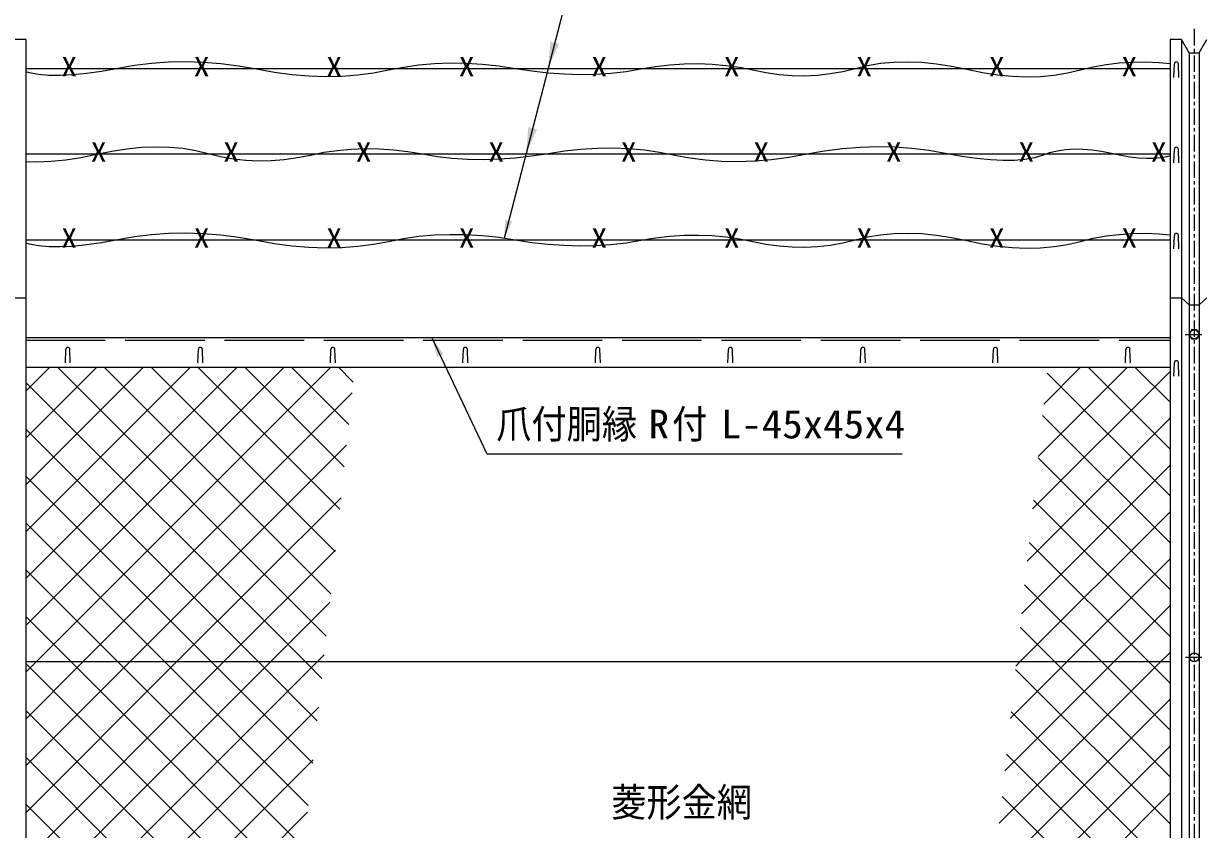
# Model space of a CAD drawing. Units: millimetres, scale not verified. Extents: x -4455 to 4455, y -3150 to 3150.
# Drawn here: x -3192 to -1412, y 373 to 1590 of the extents above; entities that cross this region are included whole.
import ezdxf
from ezdxf.enums import TextEntityAlignment as Align

# ---------------------------------------------------------------- set-up
doc = ezdxf.new("R2010")
doc.units = ezdxf.units.MM
doc.header["$LTSCALE"] = 20
doc.linetypes.add('DASHED', pattern=[7.5, 6, -1.5])
doc.linetypes.add('USER1', pattern=[2, 1.25, -0.25, 0.25, -0.25])
for name, color, linetype, lineweight in [('0-0_1部材', 3, 'Continuous', 18), ('0-2_6文字', 3, 'Continuous', 18), ('0-5_8部品', 3, 'Continuous', 18), ('0-6_0', 3, 'Continuous', 18), ('0-8_2網', 4, 'Continuous', 18), ('0-B_中心線', 1, 'USER1', 18)]:
    doc.layers.add(name, color=color, linetype=linetype, lineweight=lineweight)
doc.styles.add('ＭＳ ゴシック', font='')
doc.styles.get('ＭＳ ゴシック').set_extended_font_data('MS Gothic')

msp = doc.modelspace()

# ---------------------------------------------------------------- linework, layer by layer
at = {"layer": '0-0_1部材', "color": 7}
for p, q in [((-3189.12, 1565.43), (-3206.62, 1565.43)), ((-3189.12, 1565.43), (-3189.12, -684.29)), ((-1462.12, 1565.43), (-1462.12, -684.29)), ((-1444.62, 1565.43), (-1462.12, 1565.43)), ((-1433.12, 1545.43), (-1444.62, 1565.43)), ((-1418.12, 1545.43), (-1406.62, 1565.43)), ((-1433.12, 1545.43), (-1418.12, 1545.43)), ((-3206.62, 1175.71), (-3189.12, 1175.71)), ((-1462.12, 1175.71), (-1444.62, 1175.71)), ((-1433.12, 1165), (-1444.62, 1175.71)), ((-1418.12, 1165), (-1406.62, 1175.71)), ((-1433.12, 1165), (-1418.12, 1165)), ((-3189.12, 1115.71), (-1462.12, 1115.71)), ((-3189.12, 1070.71), (-1462.12, 1070.71))]:
    msp.add_line(p, q, dxfattribs=at)
at = {"layer": '0-0_1部材'}
for p, q in [((-1444.62, 1565.43), (-1444.62, -684.29)), ((-1433.12, 1545.43), (-1433.12, -684.29)), ((-1418.12, 1545.43), (-1418.12, -684.29)), ((-3129.37, 1077.21), (-3128.62, 1097.71)), ((-3121.87, 1077.21), (-3122.62, 1097.71)), ((-2929.37, 1077.21), (-2928.62, 1097.71)), ((-2921.87, 1077.21), (-2922.62, 1097.71)), ((-2729.37, 1077.21), (-2728.62, 1097.71)), ((-2721.87, 1077.21), (-2722.62, 1097.71)), ((-2529.37, 1077.21), (-2528.62, 1097.71)), ((-2521.87, 1077.21), (-2522.62, 1097.71)), ((-2329.37, 1077.21), (-2328.62, 1097.71)), ((-2321.87, 1077.21), (-2322.62, 1097.71)), ((-2129.37, 1077.21), (-2128.62, 1097.71)), ((-2121.87, 1077.21), (-2122.62, 1097.71)), ((-1929.37, 1077.21), (-1928.62, 1097.71)), ((-1921.87, 1077.21), (-1922.62, 1097.71)), ((-1729.37, 1077.21), (-1728.62, 1097.71)), ((-1721.87, 1077.21), (-1722.62, 1097.71)), ((-1529.37, 1077.21), (-1528.62, 1097.71)), ((-1521.87, 1077.21), (-1522.62, 1097.71)), ((-1462.12, 625.71), (-3189.12, 625.71))]:
    msp.add_line(p, q, dxfattribs=at)
at = {"layer": '0-0_1部材', "color": 1}
for p, q in [((-3189.12, 1521.71), (-1462.12, 1521.71)), ((-1478.66, 1530.88), (-1462.12, 1529.31)), ((-3189.12, 1392.86), (-1462.12, 1392.86)), ((-1478.66, 1272.12), (-1462.12, 1270.55)), ((-3189.12, 1262.96), (-1462.12, 1262.96))]:
    msp.add_line(p, q, dxfattribs=at)
at = {"layer": '0-0_1部材', "color": 1, "linetype": 'DASHED'}
msp.add_line((-3189.12, 1111.71), (-1462.12, 1111.71), dxfattribs=at)
at = {"layer": '0-0_1部材', "color": 1}
for points in [[(-3189.12, 1517.21), (-3183.88, 1515.6), (-3170.08, 1513.07), (-3154.53, 1511.71), (-3137.22, 1511.52), (-3118.15, 1512.5), (-3097.33, 1514.64), (-3074.76, 1517.95), (-3050.42, 1522.42), (-3025.09, 1526.83), (-2999.51, 1529.93), (-2973.67, 1531.72), (-2947.59, 1532.21), (-2921.26, 1531.39), (-2894.68, 1529.26), (-2867.85, 1525.83), (-2840.78, 1521.09), (-2813.86, 1516.35), (-2787.52, 1512.9), (-2761.76, 1510.75), (-2736.57, 1509.9), (-2711.95, 1510.35), (-2687.91, 1512.1), (-2664.45, 1515.15), (-2641.56, 1519.49), (-2618.79, 1523.9), (-2595.7, 1527.13), (-2572.29, 1529.19), (-2548.55, 1530.08), (-2524.49, 1529.79), (-2500.1, 1528.33), (-2475.38, 1525.7), (-2450.34, 1521.89), (-2425.33, 1518.03), (-2400.69, 1515.25), (-2376.42, 1513.54), (-2352.53, 1512.9), (-2329.02, 1513.34), (-2305.88, 1514.85), (-2283.11, 1517.43)], [(-2283.11, 1517.43), (-2260.73, 1521.09), (-2238.66, 1524.74), (-2216.87, 1527.28), (-2195.36, 1528.73), (-2174.12, 1529.08), (-2153.15, 1528.33), (-2132.46, 1526.48), (-2112.05, 1523.54), (-2091.91, 1519.49), (-2072, 1515.51), (-2052.26, 1512.75), (-2032.69, 1511.21), (-2013.3, 1510.9), (-1994.09, 1511.81), (-1975.05, 1513.95), (-1956.19, 1517.31), (-1937.5, 1521.89), (-1918.58, 1526.41), (-1899.04, 1529.6), (-1878.88, 1531.46), (-1858.09, 1531.98), (-1836.68, 1531.16), (-1814.64, 1529), (-1791.97, 1525.52), (-1768.68, 1520.69), (-1745.36, 1515.87), (-1722.58, 1512.38), (-1700.35, 1510.22), (-1678.67, 1509.4), (-1657.55, 1509.92), (-1636.97, 1511.78), (-1616.94, 1514.97), (-1597.47, 1519.49), (-1578.17, 1524.14), (-1558.66, 1527.68), (-1538.96, 1530.13), (-1519.06, 1531.48), (-1498.96, 1531.73), (-1478.66, 1530.88)], [(-3036.61, 1400.15), (-3059.28, 1396.66), (-3082.57, 1391.84), (-3105.89, 1387.01), (-3128.67, 1383.52), (-3150.9, 1381.37), (-3172.57, 1380.55), (-3189.12, 1380.96)], [(-2186.8, 1386.3), (-2209.69, 1390.64), (-2232.45, 1395.05), (-2255.54, 1398.28), (-2278.96, 1400.34), (-2302.7, 1401.23), (-2326.76, 1400.94), (-2351.15, 1399.48), (-2375.87, 1396.84), (-2400.91, 1393.04), (-2425.92, 1389.18), (-2450.56, 1386.39), (-2474.83, 1384.68), (-2498.72, 1384.05), (-2522.23, 1384.48), (-2545.37, 1386), (-2568.13, 1388.58), (-2590.52, 1392.24), (-2612.59, 1395.88), (-2634.38, 1398.43), (-2655.89, 1399.88), (-2677.13, 1400.23), (-2698.09, 1399.48), (-2718.78, 1397.63), (-2739.2, 1394.68), (-2759.34, 1390.64), (-2779.25, 1386.66), (-2798.99, 1383.9), (-2818.56, 1382.36), (-2837.94, 1382.05), (-2857.16, 1382.96), (-2876.2, 1385.1), (-2895.06, 1388.45), (-2913.75, 1393.04), (-2932.67, 1397.56), (-2952.2, 1400.75), (-2972.37, 1402.61), (-2993.16, 1403.12), (-3014.57, 1402.31), (-3036.61, 1400.15)], [(-1462.12, 1389.95), (-1466.89, 1388.55), (-1476.28, 1386.85), (-1486.54, 1385.95), (-1497.66, 1385.86), (-1509.63, 1386.56), (-1522.47, 1388.07), (-1536.17, 1390.38), (-1550.72, 1393.49), (-1565.47, 1396.52), (-1579.74, 1398.57), (-1593.53, 1399.65), (-1606.85, 1399.76), (-1619.69, 1398.89), (-1632.04, 1397.04), (-1643.93, 1394.23), (-1655.33, 1390.44), (-1667.37, 1386.75), (-1681.17, 1384.22), (-1696.72, 1382.86), (-1714.03, 1382.67), (-1733.09, 1383.65), (-1753.92, 1385.79), (-1776.49, 1389.1), (-1800.82, 1393.57), (-1826.16, 1397.98), (-1851.74, 1401.08), (-1877.57, 1402.87), (-1903.66, 1403.36), (-1929.99, 1402.54), (-1956.57, 1400.41), (-1983.4, 1396.98), (-2010.47, 1392.24), (-2037.39, 1387.49), (-2063.73, 1384.05), (-2089.49, 1381.9), (-2114.68, 1381.05), (-2139.3, 1381.5), (-2163.34, 1383.25), (-2186.8, 1386.3)], [(-3189.12, 1258.45), (-3183.88, 1256.84), (-3170.08, 1254.32), (-3154.53, 1252.96), (-3137.22, 1252.77), (-3118.15, 1253.74), (-3097.33, 1255.88), (-3074.76, 1259.19), (-3050.42, 1263.67), (-3025.09, 1268.07), (-2999.51, 1271.17), (-2973.67, 1272.97), (-2947.59, 1273.45), (-2921.26, 1272.63), (-2894.68, 1270.51), (-2867.85, 1267.07), (-2840.78, 1262.33), (-2813.86, 1257.59), (-2787.52, 1254.14), (-2761.76, 1252), (-2736.57, 1251.15), (-2711.95, 1251.6), (-2687.91, 1253.35), (-2664.45, 1256.39), (-2641.56, 1260.74), (-2618.79, 1265.14), (-2595.7, 1268.38), (-2572.29, 1270.44), (-2548.55, 1271.32), (-2524.49, 1271.04), (-2500.1, 1269.57), (-2475.38, 1266.94), (-2450.34, 1263.13), (-2425.33, 1259.28), (-2400.69, 1256.49), (-2376.42, 1254.78), (-2352.53, 1254.14), (-2329.02, 1254.58), (-2305.88, 1256.09), (-2283.11, 1258.68)], [(-2283.11, 1258.68), (-2260.73, 1262.33), (-2238.66, 1265.98), (-2216.87, 1268.53), (-2195.36, 1269.97), (-2174.12, 1270.32), (-2153.15, 1269.57), (-2132.46, 1267.73), (-2112.05, 1264.78), (-2091.91, 1260.74), (-2072, 1256.75), (-2052.26, 1253.99), (-2032.69, 1252.46), (-2013.3, 1252.15), (-1994.09, 1253.06), (-1975.05, 1255.19), (-1956.19, 1258.55), (-1937.5, 1263.13), (-1918.58, 1267.66), (-1899.04, 1270.85), (-1878.88, 1272.7), (-1858.09, 1273.22), (-1836.68, 1272.4), (-1814.64, 1270.25), (-1791.97, 1266.76), (-1768.68, 1261.93), (-1745.36, 1257.11), (-1722.58, 1253.62), (-1700.35, 1251.47), (-1678.67, 1250.65), (-1657.55, 1251.17), (-1636.97, 1253.02), (-1616.94, 1256.21), (-1597.47, 1260.74), (-1578.17, 1265.38), (-1558.66, 1268.93), (-1538.96, 1271.37), (-1519.06, 1272.72), (-1498.96, 1272.97), (-1478.66, 1272.12)]]:
    msp.add_lwpolyline(points, dxfattribs=at)
at = {"layer": '0-0_1部材'}
for centre in [(-3125.62, 1097.71), (-2925.62, 1097.71), (-2725.62, 1097.71), (-2525.62, 1097.71), (-2325.62, 1097.71), (-2125.62, 1097.71), (-1925.62, 1097.71), (-1725.62, 1097.71), (-1525.62, 1097.71)]:
    msp.add_arc(centre, 3, 0, 180, dxfattribs=at)
at = {"layer": '0-2_6文字', "color": 7}
msp.add_line((-2492.81, 939.22), (-2575.44, 1113.77), dxfattribs=at)
at = {"layer": '0-2_6文字', "color": 1}
msp.add_line((-1866.37, 939.22), (-2492.81, 939.22), dxfattribs=at)
at = {"layer": '0-2_6文字', "color": 7}
msp.add_lwpolyline([(-1649.79, 1650.6), (-2367.56, 1650.6), (-2467.23, 1264.89)], dxfattribs=at)
at = {"layer": '0-2_6文字', "color": 1}
for points in [[(-2384.4, 1558.77), (-2397.31, 1562.11), (-2400.86, 1521.71)], [(-2417.7, 1429.92), (-2430.61, 1433.26), (-2434.16, 1392.86)]]:
    msp.add_solid(points, dxfattribs=at)
at = {"layer": '0-2_6文字', "color": 7}
for points in [[(-2467.73, 1262.96), (-2465.27, 1293.31), (-2455.18, 1290.7)], [(-2576.29, 1115.58), (-2558.75, 1090.69), (-2568.17, 1086.24)]]:
    msp.add_solid(points, dxfattribs=at)
at = {"layer": '0-5_8部品', "color": 1, "linetype": 'USER1'}
for p, q in [((-1439.07, 1120.17), (-1412.18, 1120.17)), ((-1439.06, 632.85), (-1412.17, 632.85))]:
    msp.add_line(p, q, dxfattribs=at)
at = {"layer": '0-5_8部品'}
msp.add_lwpolyline([(-1417.79, 1120.17), (-1421.71, 1126.95), (-1429.55, 1126.95), (-1433.47, 1120.17), (-1429.55, 1113.38), (-1421.71, 1113.38)], close=True, dxfattribs=at)
for centre in [(-1425.63, 1120.17), (-1425.62, 632.85)]:
    msp.add_circle(centre, 6.8, dxfattribs=at)
at = {"layer": '0-6_0'}
for p, q in [((-1456.37, 1508.09), (-1455.62, 1528.59)), ((-1448.87, 1508.09), (-1449.62, 1528.59)), ((-1456.37, 1379.24), (-1455.62, 1399.74)), ((-1448.87, 1379.24), (-1449.62, 1399.74)), ((-1456.37, 1249.33), (-1455.62, 1269.83)), ((-1448.87, 1249.33), (-1449.62, 1269.83)), ((-1456.37, 1057.09), (-1455.62, 1077.59)), ((-1448.87, 1057.09), (-1449.62, 1077.59))]:
    msp.add_line(p, q, dxfattribs=at)
for centre in [(-1452.62, 1528.59), (-1452.62, 1399.74), (-1452.62, 1269.83), (-1452.62, 1077.59)]:
    msp.add_arc(centre, 3, 0, 180, dxfattribs=at)
at = {"layer": '0-8_2網'}
for p, q in [((-3189.12, 1034.38), (-3152.79, 1070.71)), ((-3189.12, 963.67), (-3082.08, 1070.71)), ((-3189.12, 892.96), (-3011.37, 1070.71)), ((-3189.12, 822.25), (-2940.66, 1070.71)), ((-3189.12, 751.54), (-2869.95, 1070.71)), ((-3189.12, 680.83), (-2799.24, 1070.71)), ((-2735.57, 664.84), (-3141.45, 1070.71)), ((-2728.78, 728.75), (-3070.74, 1070.71)), ((-2721.98, 792.67), (-3000.03, 1070.71)), ((-2715.19, 856.58), (-2929.32, 1070.71)), ((-2708.39, 920.49), (-2858.61, 1070.71)), ((-2701.59, 984.41), (-2787.9, 1070.71)), ((-2694.8, 1048.32), (-2717.19, 1070.71)), ((-1661.18, 935.98), (-1526.45, 1070.71)), ((-1652.76, 1015.11), (-1597.16, 1070.71)), ((-1462.12, 947.02), (-1585.82, 1070.71)), ((-1462.12, 1017.73), (-1515.11, 1070.71)), ((-1669.59, 856.86), (-1462.12, 1064.32)), ((-1462.12, 876.31), (-1647.78, 1061.97)), ((-1462.12, 805.6), (-1654.58, 998.05)), ((-1678, 777.73), (-1462.12, 993.61)), ((-2837.87, 625.71), (-3189.12, 976.96)), ((-3032.11, 625.71), (-2704.95, 952.87)), ((-1462.12, 734.89), (-1661.37, 934.14)), ((-1686.42, 698.61), (-1462.12, 922.9)), ((-2908.58, 625.71), (-3189.12, 906.25)), ((-2961.39, 625.71), (-2713.36, 873.75)), ((-1462.12, 664.18), (-1668.17, 870.22)), ((-1688.6, 625.71), (-1462.12, 852.19)), ((-2979.29, 625.71), (-3189.12, 835.54)), ((-1494.37, 625.71), (-1674.97, 806.31)), ((-2890.68, 625.71), (-2721.77, 794.63)), ((-1617.89, 625.71), (-1462.12, 781.48)), ((-3050.01, 625.71), (-3189.12, 764.83)), ((-1565.08, 625.71), (-1681.76, 742.39)), ((-2819.97, 625.71), (-2730.19, 715.5)), ((-1547.18, 625.71), (-1462.12, 710.77)), ((-1635.79, 625.71), (-1688.56, 678.48)), ((-3189.12, 468.7), (-3032.11, 625.71)), ((-3189.12, 397.98), (-2961.39, 625.71)), ((-3189.12, 327.27), (-2890.68, 625.71)), ((-3189.12, 256.56), (-2819.97, 625.71)), ((-2783.15, 217.43), (-3189.12, 623.41)), ((-2769.55, 345.26), (-3050.01, 625.71)), ((-2762.76, 409.18), (-2979.29, 625.71)), ((-2755.96, 473.09), (-2908.58, 625.71)), ((-2749.17, 537.01), (-2837.87, 625.71)), ((-1720.07, 382.11), (-1476.47, 625.71)), ((-1711.66, 461.24), (-1547.18, 625.71)), ((-1703.24, 540.36), (-1617.89, 625.71)), ((-1694.83, 619.49), (-1688.6, 625.71)), ((-1462.12, 452.05), (-1635.79, 625.71)), ((-1462.12, 522.76), (-1565.08, 625.71)), ((-1462.12, 593.47), (-1494.37, 625.71)), ((-1476.47, 625.71), (-1462.12, 640.06)), ((-1462.12, 381.34), (-1695.35, 614.56)), ((-2789.94, 153.52), (-3189.12, 552.7)), ((-1728.48, 302.99), (-1462.12, 569.35)), ((-1462.12, 310.63), (-1702.15, 550.65)), ((-1736.9, 223.87), (-1462.12, 498.64)), ((-2842.85, 135.71), (-3189.12, 481.99)), ((-1462.12, 239.91), (-1708.95, 486.74)), ((-3097.84, 135.71), (-2755.43, 478.13)), ((-1745.31, 144.74), (-1462.12, 427.93)), ((-2913.56, 135.71), (-3189.12, 411.28)), ((-1462.12, 169.2), (-1715.74, 422.82)), ((-3027.13, 135.71), (-2763.84, 399.01))]:
    msp.add_line(p, q, dxfattribs=at)
for points in [[(-3189.12, 610.12), (-3173.53, 625.71), (-2728.53, 1070.71)], [(-2742.37, 600.92), (-2767.16, 625.71), (-3189.12, 1047.68)], [(-3189.12, 539.41), (-3102.82, 625.71), (-2696.53, 1032)], [(-2776.35, 281.35), (-3120.72, 625.71), (-3189.12, 694.12)], [(-3189.12, 185.85), (-2749.26, 625.71), (-2738.6, 636.38)], [(-3189.12, 115.14), (-3168.55, 135.71), (-2747.01, 557.25)]]:
    msp.add_lwpolyline(points, dxfattribs=at)
at = {"layer": '0-B_中心線'}
msp.add_line((-1425.62, 1581.5), (-1425.62, -737.47), dxfattribs=at)

# ---------------------------------------------------------------- texts
at = {"layer": '0-0_1部材', "color": 1, "style": 'ＭＳ ゴシック', "width": 1.2}
for p in [(-3135.45, 1501.44), (-2935.45, 1501.44), (-2735.45, 1501.44), (-2535.45, 1501.44), (-2335.45, 1501.44), (-2135.45, 1501.44), (-1935.45, 1501.44), (-1735.45, 1501.44), (-1535.45, 1501.44), (-3090.93, 1372.59), (-2890.93, 1372.59), (-2690.93, 1372.59), (-2490.93, 1372.59), (-2290.93, 1372.59), (-2090.93, 1372.59), (-1890.93, 1372.59), (-1690.93, 1372.59), (-1490.93, 1372.59), (-3135.45, 1242.68), (-2935.45, 1242.68), (-2735.45, 1242.68), (-2535.45, 1242.68), (-2335.45, 1242.68), (-2135.45, 1242.68), (-1935.45, 1242.68), (-1735.45, 1242.68), (-1535.45, 1242.68)]:
    msp.add_text('X', height=28.89, dxfattribs=at).set_placement(p, align=Align.BOTTOM_LEFT)
at = {"layer": '0-2_6文字', "style": 'ＭＳ ゴシック'}
for s, width, p in [('爪付胴縁  付', 0.9, (-2479.09, 950.29)), ('R', 1.05, (-2249.18, 950.29)), ('L-45x45x4', 1.05, (-2140.09, 950.29)), ('菱形金網', 0.9, (-2305.51, 379.36))]:
    msp.add_text(s, height=43.26, dxfattribs=dict(at, width=width)).set_placement(p, align=Align.BOTTOM_LEFT)

doc.saveas('drawing.dxf')
